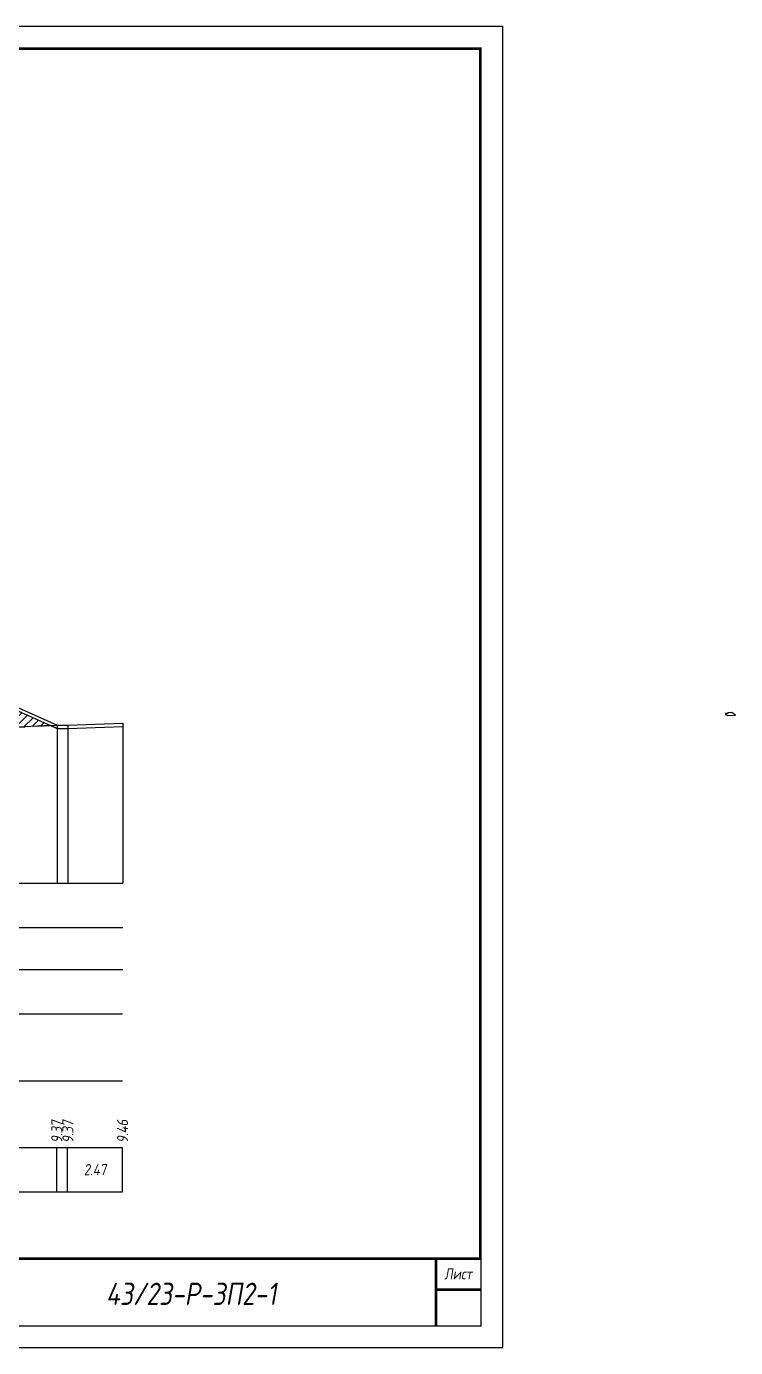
# Model space of a CAD drawing. Extents: x -717 to 1451, y -133302 to 233.
# Drawn here: x 282.9 to 442.3, y -98918.4 to -98621.4 of the extents above; entities that cross this region are included whole.
import ezdxf
from ezdxf.enums import TextEntityAlignment as Align

# ---------------------------------------------------------------- set-up
doc = ezdxf.new("R2010")
doc.units = 0
doc.linetypes.add('штриховая', pattern=[0.75, 0.5, -0.25])
for name, color, linetype in [('Зарамочное оформление', 7, 'Continuous'), ('Интерполированный поперечник', 2, 'Continuous'), ('Код_510', 7, 'Continuous'), ('Объём_2650', 7, 'Continuous'), ('Таблица', 7, 'Continuous'), ('Черный поперечник', 3, 'Continuous')]:
    doc.layers.add(name, color=color, linetype=linetype)
for name, color, linetype, true_color in [('Контур_2570', 7, 'Continuous', 0x80ff00), ('Объём_2563', 7, 'Continuous', 0xff8000), ('Объём_2600', 7, 'Continuous', 0x808000)]:
    doc.layers.add(name, color=color, linetype=linetype, true_color=true_color)
doc.styles.add('М', font='romand.shx', dxfattribs={"width": 0.8, "oblique": 10, "height": 2.5})

# ---------------------------------------------------------------- blocks, each defined once
blk = doc.blocks.new('Штамп')
at = {"linetype": 'Continuous'}
blk.add_wipeout([(199.95, -411.25), (384.95, -411.25), (384.95, -426.25), (199.95, -426.25)], dxfattribs=at).dxf.layer = 'Зарамочное оформление'
at = {"layer": 'Зарамочное оформление', "linetype": 'Continuous', "lineweight": -3, "const_width": 0.6, "flags": 128}
for points in [[(199.95, -426.25), (199.95, -411.25), (384.95, -411.25)], [(209.95, -411.25), (209.95, -426.25)], [(219.95, -411.25), (219.95, -426.25)], [(229.95, -411.25), (229.95, -426.25)], [(239.95, -411.25), (239.95, -426.25)], [(254.95, -411.25), (254.95, -426.25)], [(264.95, -411.25), (264.95, -426.25)], [(374.95, -411.25), (374.95, -426.25)], [(199.95, -416.25), (264.95, -416.25)], [(374.95, -418.25), (384.95, -418.25)], [(199.95, -421.25), (264.95, -421.25)]]:
    blk.add_lwpolyline(points, dxfattribs=at)
at = {"linetype": 'Continuous', "insert": (319.95, -419.17), "char_height": 5, "width": 110, "attachment_point": 5, "style": 'М'}
blk.add_mtext('{\\Q10;\\W0.8;43/23-Р-ЗП2-1}', dxfattribs=at)
at = {"layer": 'Зарамочное оформление', "linetype": 'Continuous', "style": 'М', "oblique": 10}
for s, width, p in [('Лист', 0.8, (379.95, -414.66)), ('Изм.', 0.8, (204.95, -423.75)), ('Кол.уч.', 0.7, (214.95, -423.75)), ('Лист', 0.8, (224.95, -423.75)), ('N док.', 0.7, (235.28, -423.75)), ('Подпись', 0.8, (247.45, -423.75)), ('Дата', 0.8, (259.95, -423.75))]:
    blk.add_text(s, height=2.5, dxfattribs=dict(at, width=width)).set_placement(p, align=Align.MIDDLE_CENTER)
blk = doc.blocks.new('шифр')
blk.add_blockref('Штамп', (0, -98547))

msp = doc.modelspace()

# ---------------------------------------------------------------- hatches: boundary and pattern name
at = {"transparency": 33554681}
h = msp.add_hatch(dxfattribs=at)
h.set_pattern_fill('ANGLE', color=256)
h.set_pattern_definition([(0, (0, 0), (0, 6.985), [5.08, -1.905]), (90, (0, 0), (-6.985, 4e-16), [5.08, -1.905])])
h.paths.add_polyline_path([(289.791, -98779.233), (288.318, -98778.573), (289.821, -98778.5), (289.821, -98779.233)])
at = {"layer": 'Объём_2600'}
h = msp.add_hatch(dxfattribs=at)
h.set_pattern_fill('ANSI31', color=6, scale=0.4)
h.paths.add_polyline_path([(288.318, -98778.573), (279.576, -98779), (259.785, -98765.806)])

# ---------------------------------------------------------------- linework, layer by layer
at = {"flags": 128}
msp.add_lwpolyline([(-30.054, -98918.421), (389.946, -98918.421), (389.946, -98621.421), (-30.054, -98621.421)], close=True, dxfattribs=at)
at = {"const_width": 0.6, "flags": 128}
msp.add_lwpolyline([(-10.054, -98913.421), (384.946, -98913.421), (384.946, -98626.421), (-10.054, -98626.421)], close=True, dxfattribs=at)
at = {"layer": 'Код_510'}
for p, q in [((289.737, -98883.421), (289.737, -98873.421)), ((292.155, -98883.421), (292.155, -98873.421)), ((304.521, -98883.421), (304.521, -98873.421))]:
    msp.add_line(p, q, dxfattribs=at)
at = {"layer": 'Контур_2570', "flags": 128}
msp.add_lwpolyline([(259.217, -98765.552), (289.791, -98779.233), (289.791, -98779.233), (292.209, -98779.258), (304.576, -98778.773)], dxfattribs=at)
at = {"layer": 'Объём_2563', "color": 250, "flags": 128}
msp.add_lwpolyline([(440.297, -98776.141), (440.472, -98776.316), (442.273, -98776.262), (441.397, -98775.678), (440.497, -98775.705), (440.498, -98775.871), (439.997, -98775.871), (439.997, -98776.15), (440.297, -98776.141)], dxfattribs=at)
at = {"layer": 'Объём_2600', "color": 5, "flags": 128}
msp.add_lwpolyline([(289.791, -98779.233), (288.318, -98778.573), (289.821, -98778.5), (289.821, -98779.233), (289.791, -98779.233), (289.791, -98779.233)], dxfattribs=at)
at = {"layer": 'Объём_2650', "color": 6, "flags": 128}
msp.add_lwpolyline([(288.318, -98778.573), (279.576, -98779), (259.785, -98765.806), (288.318, -98778.573), (288.318, -98778.573)], dxfattribs=at)
at = {"layer": 'Таблица'}
for p, q in [((80, -98814), (304.576, -98814)), ((80, -98824), (304.576, -98824)), ((80, -98833.421), (304.576, -98833.421)), ((79.946, -98843.421), (304.521, -98843.421)), ((79.946, -98858.421), (304.521, -98858.421)), ((79.946, -98873.421), (304.521, -98873.421)), ((79.946, -98883.421), (304.521, -98883.421))]:
    msp.add_line(p, q, dxfattribs=at)
at = {"layer": 'Черный поперечник', "color": 7}
for p, q in [((289.791, -98778.483), (289.791, -98814)), ((292.209, -98778.508), (292.209, -98814)), ((304.576, -98778.023), (304.576, -98814))]:
    msp.add_line(p, q, dxfattribs=at)
at = {"layer": 'Черный поперечник', "flags": 128}
msp.add_lwpolyline([(80, -98794), (86.975, -98790.447), (88.081, -98789.564), (102.525, -98787.744), (105.365, -98787.499), (107.534, -98785.948), (141.989, -98761.505), (142.793, -98761.492), (148.715, -98761.05), (149.215, -98761.8), (157.813, -98761.475), (192.655, -98760.223), (196.518, -98760.102), (201.503, -98759.946), (234.972, -98758.924), (235.472, -98758.174), (241.474, -98758.002), (243.211, -98758.016), (259.217, -98764.802), (289.791, -98778.483), (292.209, -98778.508), (304.576, -98778.023)], dxfattribs=at)

# ---------------------------------------------------------------- texts
at = {"linetype": 'Continuous', "style": 'М', "oblique": 10, "width": 0.8}
msp.add_text('323', height=2.5, dxfattribs=at).set_placement((380.312, -98909.509), align=Align.MIDDLE)
at = {"layer": 'Код_510', "style": 'М', "oblique": 10, "width": 0.8}
for s, p in [('9.37', (289.737, -98872.421)), ('9.37', (292.237, -98872.421)), ('9.46', (304.521, -98872.421))]:
    msp.add_text(s, height=2.5, rotation=90, dxfattribs=at).set_placement(p, align=Align.MIDDLE_LEFT)
msp.add_text('2.47', height=2.5, dxfattribs=at).set_placement((298.338, -98878.421), align=Align.MIDDLE_CENTER)

# ---------------------------------------------------------------- next in the draw order: block references
msp.add_blockref('шифр', (0, 59.829))

# ---------------------------------------------------------------- next in the draw order: linework, layer by layer
at = {"layer": 'Интерполированный поперечник', "linetype": 'штриховая', "ltscale": 10, "flags": 128}
msp.add_lwpolyline([(105.368, -98787.512), (289.821, -98778.5)], dxfattribs=at)

doc.saveas('drawing.dxf')
